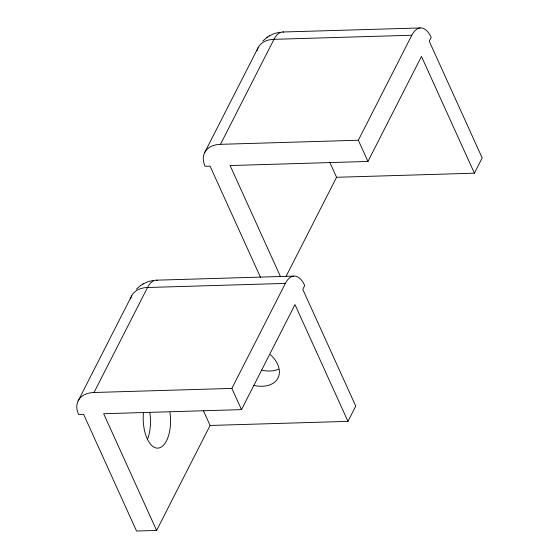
<?xml version="1.0" encoding="UTF-8"?>
<svg xmlns="http://www.w3.org/2000/svg" width="559" height="559" viewBox="0 0 559 559"><rect width="100%" height="100%" fill="white"/><g stroke="black" fill="none" stroke-linecap="round" stroke-linejoin="round"><path stroke-width="0.84" d="M78.134 400.922L131.631 295.928M204.587 152.747L258.083 47.753M203.266 410.369L210.107 425.462L156.611 530.456L136.557 531.05L83.605 414.317L78.595 414.464A28.558 18.88 27 0 1 94.031 392.495L147.527 287.501A28.558 13.668 88.3 0 1 157.226 280.22M260.494 277.32L210.058 166.142L205.048 166.296A28.558 18.88 27 0 1 220.484 144.327L273.98 39.326A28.558 13.668 88.3 0 1 283.679 32.045M286.236 276.062L336.56 177.287L329.719 162.201M156.611 530.456L103.66 413.723L241.502 409.628L231.873 388.407L285.376 283.406A28.558 13.668 88.3 0 1 304.732 285.544L302.782 289.359L355.734 406.093L347.957 421.367L210.107 425.462M280.541 276.726L230.112 165.548L367.955 161.453L358.326 140.232L411.829 35.238A28.558 13.668 88.3 0 1 431.185 37.369L429.235 41.191L482.186 157.924L474.409 173.192L336.56 177.287M241.502 409.628L295.005 304.634L347.957 421.367M367.955 161.453L421.458 56.459L474.409 173.192M262.786 41.017L267.272 37.18M136.333 289.192L140.819 285.356M269.305 35.888L274.686 33.428L280.094 32.212M142.852 284.063L148.233 281.603L153.641 280.387M266.964 37.383L269.62 35.692M140.512 285.551L143.167 283.86M282.973 32.003L420.109 27.95M411.829 35.238L273.98 39.326A28.558 18.88 27 0 0 257.042 50.82M220.484 144.327L358.326 140.232M156.52 280.178L293.657 276.125M285.376 283.406L147.527 287.501A28.558 18.88 27 0 0 130.589 298.995M94.031 392.495L231.873 388.407M270.395 354.637A28.558 18.88 27 0 1 277.83 378.331A28.558 18.88 27 0 1 253.597 385.382M278.515 369.233A28.558 18.88 27 0 1 261.381 370.107M169.943 412.381A28.558 13.668 88.3 0 1 157.512 448.136A28.558 13.668 88.3 0 1 143.502 412.269M149.896 412.975A28.558 13.668 88.3 0 1 147.297 439.612"/></g></svg>
